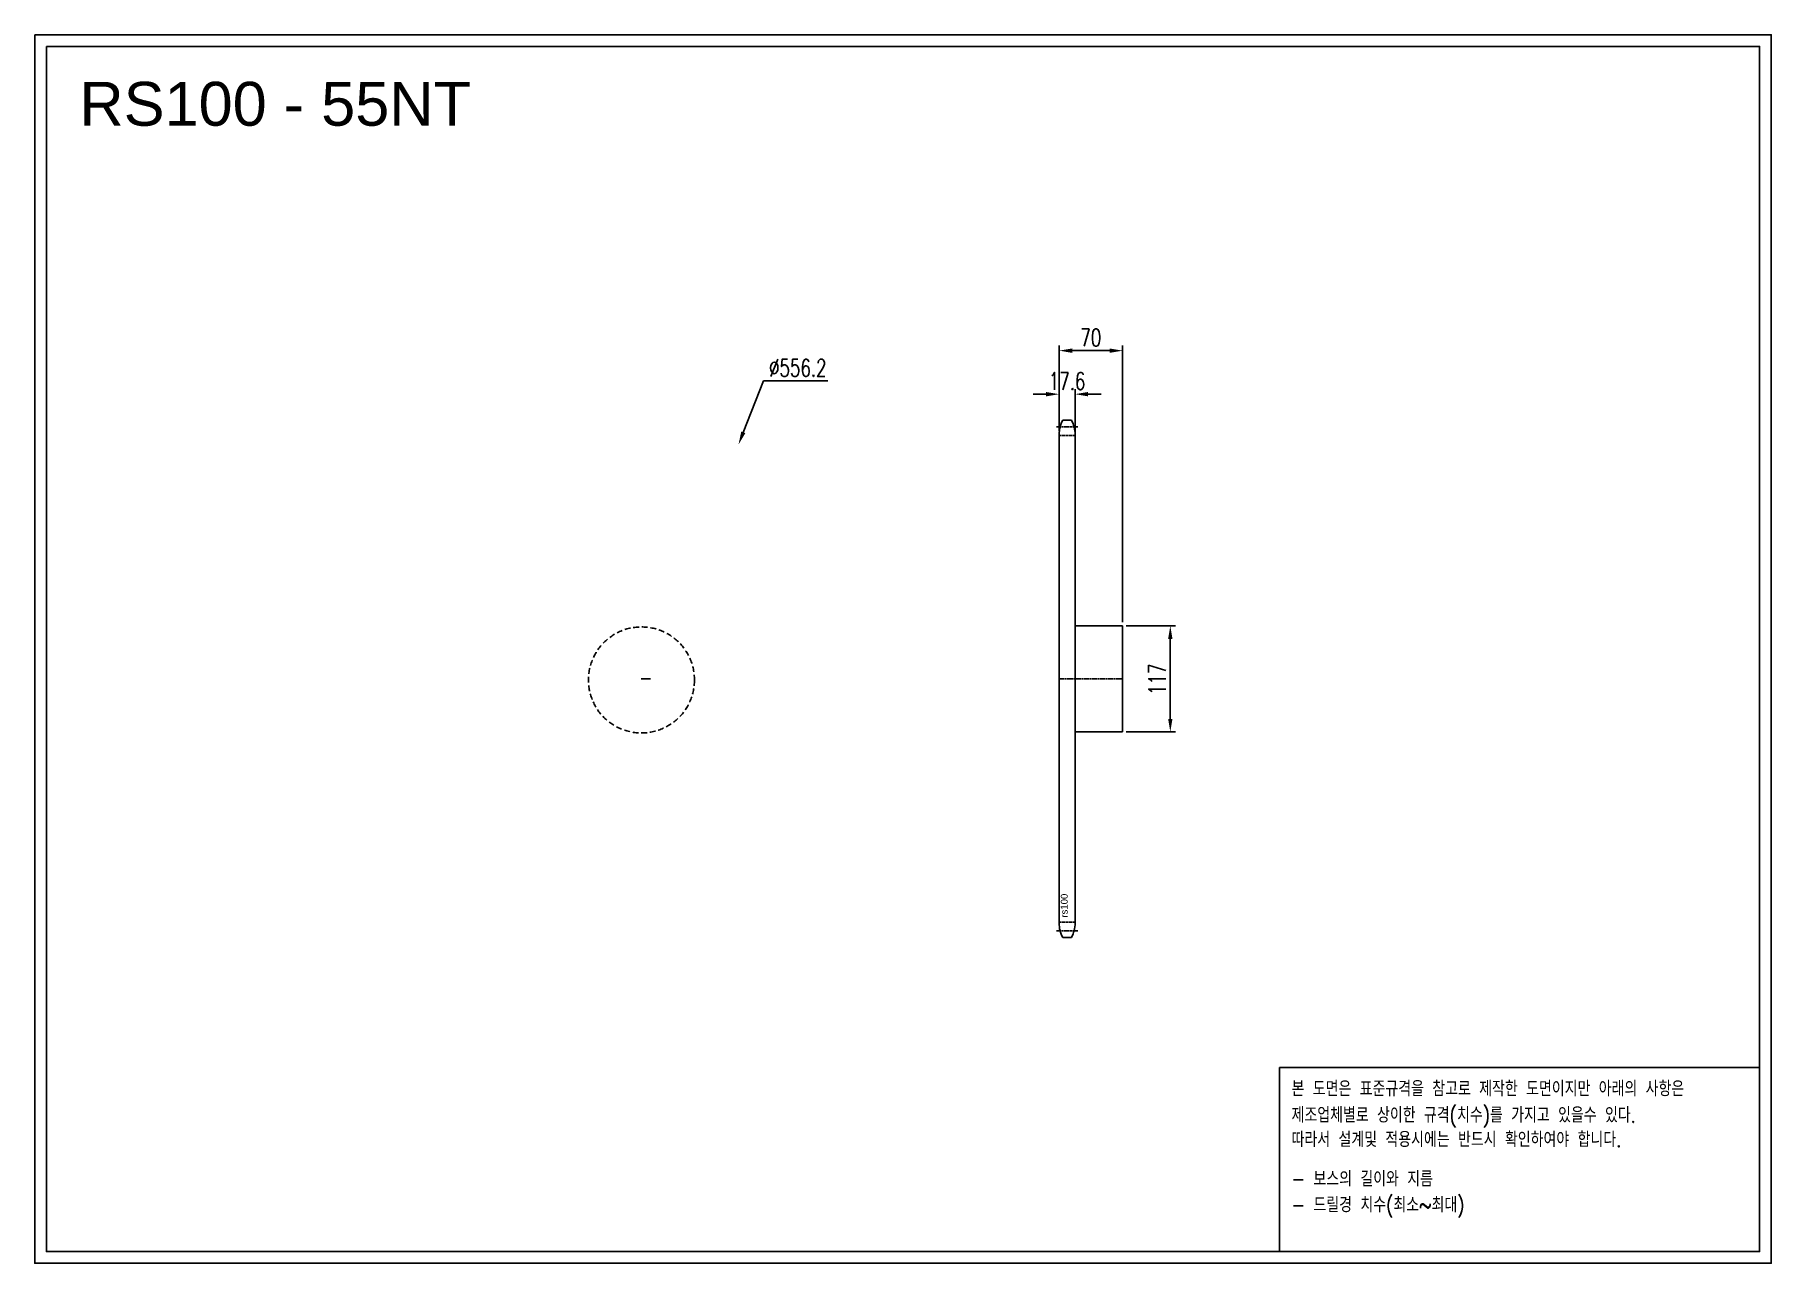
# Model space of a CAD drawing. Header units: millimetres. Extents: x -9238 to -7321, y 19971 to 21327.
import ezdxf

# ---------------------------------------------------------------- set-up
doc = ezdxf.new("R2010")
doc.units = ezdxf.units.MM
for name, pattern in [('AM_ISO02W050', [7.5, 6, -1.5]), ('AM_ISO02W050x2', [3.75, 3, -0.75]), ('AM_ISO08W050', [18, 12, -1.5, 3, -1.5]), ('AM_ISO08W050x2', [9, 6, -0.75, 1.5, -0.75]), ('HIDDEN', [9.525, 6.35, -3.175])]:
    doc.linetypes.add(name, pattern=pattern)
doc.layers.add('AM_3N', color=6, linetype='AM_ISO02W050', lineweight=25)
doc.layers.add('AM_7', color=4, linetype='AM_ISO08W050', lineweight=25)
doc.layers.add('HL', color=2, linetype='HIDDEN')
doc.layers.add('S-DIM', color=7, linetype='Continuous')
doc.styles.add('HAN', font='ROMANS.shx', dxfattribs={"width": 0.7, "bigfont": 'whgtxt.shx'})
doc.styles.add('HSG', font='SIMPLEX.shx', dxfattribs={"width": 0.7, "bigfont": 'HSG.shx'})
doc.styles.get("Standard").update_dxf_attribs({"font": 'arial.ttf'})
doc.dimstyles.new('APP32', dxfattribs={"dimscale": 8, "dimtxt": 2.4, "dimasz": 1.8, "dimexe": 0.7, "dimexo": 0.5, "dimgap": 0.6, "dimtad": 1, "dimtoh": 1, "dimdec": 1, "dimrnd": 0.01, "dimzin": 9, "dimdsep": 46, "dimtxsty": 'HSG', "dimcen": 0, "dimclrd": 1, "dimclre": 1, "dimclrt": 256, "dimazin": 2, "dimtp": 1, "dimtm": 1, "dimtfac": 0.5, "dimtdec": 1, "dimtofl": 0, "dimtmove": 0, "dimatfit": 3, "dimfxl": 0, "dimtvp": 1, "dimtolj": 2, "dimlwd": -1, "dimlwe": -1, "dimarcsym": 0})

# ---------------------------------------------------------------- blocks, each defined once
blk = doc.blocks.new('*D1')
at = {"layer": 'Defpoints', "color": 0, "transparency": 16777216}
for p in [(-8037.1, 20674.4), (-8037.1, 20557.4), (-7984.4, 20557.4)]:
    blk.add_point(p, dxfattribs=at)
at = {"layer": 'S-DIM', "color": 1, "transparency": 16777216}
for p, q in [((-8033.1, 20674.4), (-7978.8, 20674.4)), ((-7984.4, 20660), (-7984.4, 20571.8)), ((-8033.1, 20557.4), (-7978.8, 20557.4))]:
    blk.add_line(p, q, dxfattribs=at)
for points in [[(-7986.8, 20660), (-7982, 20660), (-7984.4, 20674.4)], [(-7986.8, 20571.8), (-7982, 20571.8), (-7984.4, 20557.4)]]:
    blk.add_solid(points, dxfattribs=at)
at = {"layer": 'S-DIM', "transparency": 16777216, "insert": (-7998.8, 20615.5), "char_height": 19.2, "attachment_point": 5, "rotation": 90, "style": 'HSG'}
blk.add_mtext('\\A2;117', dxfattribs=at)
blk = doc.blocks.new('*D2')
at = {"layer": 'Defpoints', "color": 0, "transparency": 16777216}
for p in [(-8089.5, 20930), (-8107.1, 20885.3), (-8089.5, 20884.5)]:
    blk.add_point(p, dxfattribs=at)
at = {"layer": 'S-DIM', "color": 1, "transparency": 16777216}
for p, q in [((-8107.1, 20889.3), (-8107.1, 20935.6)), ((-8089.5, 20888.5), (-8089.5, 20935.6)), ((-8121.5, 20930), (-8135.9, 20930)), ((-8075.1, 20930), (-8060.7, 20930))]:
    blk.add_line(p, q, dxfattribs=at)
for points in [[(-8121.5, 20932.4), (-8121.5, 20927.6), (-8107.1, 20930)], [(-8075.1, 20932.4), (-8075.1, 20927.6), (-8089.5, 20930)]]:
    blk.add_solid(points, dxfattribs=at)
at = {"layer": 'S-DIM', "transparency": 16777216, "insert": (-8098.3, 20944.4), "char_height": 19.2, "attachment_point": 5, "style": 'HSG'}
blk.add_mtext('\\A2;17.6', dxfattribs=at)
blk = doc.blocks.new('*D3')
at = {"layer": 'Defpoints', "color": 0, "transparency": 16777216}
for p in [(-8037.1, 20978), (-8107.1, 20885.3), (-8037.1, 20674.4)]:
    blk.add_point(p, dxfattribs=at)
at = {"layer": 'S-DIM', "color": 1, "transparency": 16777216}
for p, q in [((-8107.1, 20889.3), (-8107.1, 20983.6)), ((-8092.7, 20978), (-8051.5, 20978)), ((-8037.1, 20678.4), (-8037.1, 20983.6))]:
    blk.add_line(p, q, dxfattribs=at)
for points in [[(-8092.7, 20980.4), (-8092.7, 20975.6), (-8107.1, 20978)], [(-8051.5, 20980.4), (-8051.5, 20975.6), (-8037.1, 20978)]]:
    blk.add_solid(points, dxfattribs=at)
at = {"layer": 'S-DIM', "transparency": 16777216, "insert": (-8072.1, 20992.4), "char_height": 19.2, "attachment_point": 5, "style": 'HSG'}
blk.add_mtext('\\A2;70', dxfattribs=at)
blk = doc.blocks.new('*D4')
at = {"layer": 'Defpoints', "color": 0, "transparency": 16777216}
for p in [(-8461, 20874.5), (-8665.6, 20357.3)]:
    blk.add_point(p, dxfattribs=at)
at = {"layer": 'S-DIM', "color": 1, "transparency": 16777216}
for p, q in [((-8433.3, 20944.6), (-8455.8, 20887.9)), ((-8362.6, 20944.6), (-8433.3, 20944.6))]:
    blk.add_line(p, q, dxfattribs=at)
blk.add_solid([(-8458, 20888.8), (-8453.5, 20887), (-8461, 20874.5)], dxfattribs=at)
at = {"layer": 'S-DIM', "transparency": 16777216, "insert": (-8395.6, 20959), "char_height": 19.2, "attachment_point": 5, "style": 'HSG'}
blk.add_mtext('\\A2;∅556.2', dxfattribs=at)
blk = doc.blocks.new('notice1')
at = {"color": 4}
blk.add_lwpolyline([(-22142.12, 1735.9), (-22053.8, 1735.9), (-22053.8, 1702.07), (-22142.12, 1702.07)], close=True, dxfattribs=at)
at = {"color": 4, "style": 'HAN', "width": 0.8}
for s, p in [('본 도면은 표준규격을 참고로 제작한 도면이지만 아래의 사항은', (-22139.9, 1730.62)), ('제조업체별로 상이한 규격(치수)를 가지고 있을수 있다.', (-22139.9, 1725.78)), ('따라서 설계및 적용시에는 반드시 확인하여야 합니다.', (-22139.9, 1721.28)), ('- 보스의 길이와 지름', (-22139.9, 1714.03)), ('- 드릴경 치수(최소~최대)', (-22139.9, 1709.27))]:
    blk.add_text(s, height=2.7949, dxfattribs=at).set_placement(p)

msp = doc.modelspace()

# ---------------------------------------------------------------- linework, layer by layer
for p, q in [((-8093.5, 20901.24), (-8103.15, 20901.24)), ((-8107.12, 20885.34), (-8107.12, 20346.5)), ((-8089.52, 20885.34), (-8089.52, 20346.5)), ((-8089.52, 20674.42), (-8037.12, 20674.42)), ((-8037.12, 20674.42), (-8037.12, 20557.42)), ((-8037.12, 20557.42), (-8089.52, 20557.42)), ((-8093.5, 20330.6), (-8103.15, 20330.6))]:
    msp.add_line(p, q)
at = {"color": 3}
msp.add_line((-8568.31, 20615.92), (-8558.31, 20615.92), dxfattribs=at)
for points in [[(-9237.87, 21326.53), (-7321.06, 21326.53), (-7321.06, 19971.21), (-9237.87, 19971.21)], [(-9224.96, 21313.62), (-7333.97, 21313.62), (-7333.97, 19984.12), (-9224.96, 19984.12)]]:
    msp.add_lwpolyline(points, close=True)
for centre, start, end in [((-8073.32, 20885.34), 151.93881, 180), ((-8123.32, 20885.34), 0, 28.06119), ((-8073.32, 20346.5), 180, 208.06119), ((-8123.32, 20346.5), 331.93881, 0)]:
    msp.add_arc(centre, 33.8, start, end)
at = {"layer": 'AM_3N', "linetype": 'AM_ISO02W050x2'}
for p, q in [((-8089.52, 20884.47), (-8107.12, 20884.47)), ((-8089.52, 20347.37), (-8107.12, 20347.37))]:
    msp.add_line(p, q, dxfattribs=at)
at = {"layer": 'AM_7', "linetype": 'AM_ISO08W050x2'}
for p, q in [((-8086.52, 20893.99), (-8110.12, 20893.99)), ((-8107.12, 20615.92), (-8037.12, 20615.92)), ((-8086.52, 20337.84), (-8110.12, 20337.84))]:
    msp.add_line(p, q, dxfattribs=at)
at = {"layer": 'HL'}
msp.add_circle((-8568.16, 20614.7), 58.5, dxfattribs=at)

# ---------------------------------------------------------------- block references
at = {"xscale": 5.999594457740082, "yscale": 5.999594457740082, "zscale": 5.999594457740082}
msp.add_blockref('notice1', (124979.87, 9772.4), dxfattribs=at)

# ---------------------------------------------------------------- texts
msp.add_text('RS100 - 55NT', height=48.4042).set_placement((-9188.51, 21226.16))
at = {"insert": (-8105.3, 20352.5), "char_height": 7.56, "width": 32.5046, "attachment_point": 1, "rotation": 90}
msp.add_mtext('rs100', dxfattribs=at)

# ---------------------------------------------------------------- dimensions: what is measured, and where the dimension line sits
at = {"layer": 'S-DIM'}
dim = msp.add_linear_dim(base=(-8037.12, 20978.01), p1=(-8107.12, 20885.34), p2=(-8037.12, 20674.42), dimstyle='APP32', dxfattribs=at)
dim.commit()
dim.dimension.update_dxf_attribs({"geometry": '*D3', "text_midpoint": (-8072.12, 20992.41)})
dim = msp.add_diameter_dim_2p(p1=(-8665.57, 20357.33), p2=(-8461.05, 20874.51), dimstyle='APP32', dxfattribs=at)
dim.commit()
dim.dimension.update_dxf_attribs({"geometry": '*D4', "text_midpoint": (-8395.55, 20944.64), "dimtype": 131})
dim = msp.add_linear_dim(base=(-8089.52, 20930.01), p1=(-8107.12, 20885.34), p2=(-8089.52, 20884.47), dimstyle='APP32', dxfattribs=at)
dim.commit()
dim.dimension.update_dxf_attribs({"geometry": '*D2', "text_midpoint": (-8098.32, 20930.01), "dimtype": 128})
dim = msp.add_linear_dim(base=(-7984.39, 20557.42), p1=(-8037.12, 20674.42), p2=(-8037.12, 20557.42), angle=90, dimstyle='APP32', dxfattribs=at)
dim.commit()
dim.dimension.update_dxf_attribs({"geometry": '*D1', "text_midpoint": (-7984.39, 20615.51), "dimtype": 128})

doc.saveas('drawing.dxf')
